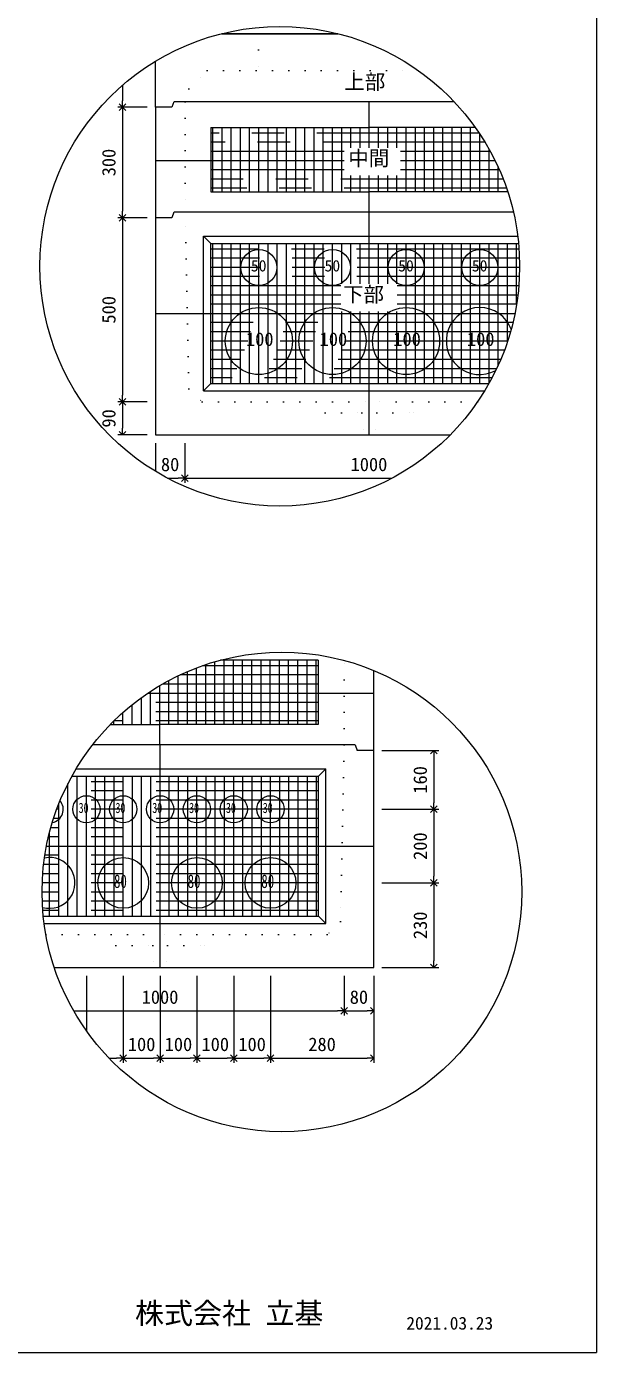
# Model space of a CAD drawing. Units: millimetres, scale not verified. Extents: x -4890 to 18490, y -2319 to 2319.
# Drawn here: x -2944 to -1830, y -1956 to 638 of the extents above; entities that cross this region are included whole.
import ezdxf
from ezdxf.enums import TextEntityAlignment as Align

# ---------------------------------------------------------------- set-up
doc = ezdxf.new("R2010")
doc.units = ezdxf.units.MM
doc.header["$LTSCALE"] = 10
for name, pattern in [('DASHED1', [1.8, 1.2, -0.6]), ('USER2', [50.8, 31.75, -6.35, 6.35, -6.35]), ('USER5', [3.185, 0.01, -3.175])]:
    doc.linetypes.add(name, pattern=pattern)
for name, color, linetype, lineweight in [('0-2_waku', 7, 'Continuous', 18), ('0-3_gaikei', 7, 'Continuous', 18), ('0-4_kakure', 7, 'DASHED1', 5), ('0-5_sunpou', 7, 'Continuous', 5), ('0-8_hole', 7, 'Continuous', 18), ('0-9_uchigawa', 6, 'Continuous', 18), ('0-E_文字１', 7, 'Continuous', 18), ('0-F_コア部分\u3000寸法補助線3', 150, 'USER2', 18), ('1-0_コア部分\u3000寸法補助線2', 150, 'USER2', 18), ('1-1_コア部分\u3000中心補助線', 1, 'Continuous', 18), ('1-2_コア部分\u3000寸法補助線', 7, 'USER2', 5), ('1-3_uchigawa2', 6, 'USER2', 18)]:
    doc.layers.add(name, color=color, linetype=linetype, lineweight=lineweight)
doc.styles.add('ＭＳ ゴシック', font='')
doc.styles.get('ＭＳ ゴシック').set_extended_font_data('MS Gothic')

# ---------------------------------------------------------------- blocks, each defined once
blk = doc.blocks.new('_Open90')
at = {"layer": '0-5_sunpou'}
blk.add_line((0, 0), (-1, 0), dxfattribs=at)
blk.add_lwpolyline([(-0.5, 0.5), (0, 0), (-0.5, -0.5)], dxfattribs=at)

msp = doc.modelspace()

# ---------------------------------------------------------------- linework, layer by layer
at = {"layer": '0-2_waku'}
for p in [(-1830.06, 2319.4), (-4890.06, -1955.6), (-4890.06, -1955.6), (-4890.06, -1955.6), (-4890.06, -1955.6)]:
    msp.add_line(p, (-1830.06, -1955.6), dxfattribs=at)
at = {"layer": '0-3_gaikei'}
for p, q in [((-2562.8, 623.76), (-2508.76, 623.76)), ((-2562.8, 623.76), (-2508.76, 623.76)), ((-2562.8, 623.76), (-2508.76, 623.76)), ((-2335.7, 623.76), (-2562.8, 623.76)), ((-2562.76, 623.76), (-2335.7, 623.76)), ((-2562.76, 623.76), (-2335.7, 623.76)), ((-2692.36, 479.76), (-2692.36, 569.77)), ((-2692.36, 479.76), (-2692.36, -161.04)), ((-2659.96, 479.76), (-2692.36, 479.76)), ((-2659.96, 479.76), (-2692.36, 479.76)), ((-2656.36, 490.56), (-2659.96, 479.76)), ((-2274.14, 490.56), (-2655.74, 490.56)), ((-2108.16, 490.56), (-2274.76, 490.56)), ((-2659.96, 263.76), (-2692.36, 263.76)), ((-2659.96, 263.76), (-2692.36, 263.76)), ((-2656.36, 274.56), (-2659.96, 263.76)), ((-2274.14, 274.56), (-2655.74, 274.56)), ((-1992.45, 274.56), (-2274.76, 274.56)), ((-2692.36, -161.04), (-2116.05, -161.04)), ((-2692.36, -161.04), (-2116.05, -161.04)), ((-2692.36, -161.04), (-2116.05, -161.04)), ((-2265.65, -979.63), (-2265.65, -621.67)), ((-2301.65, -767.23), (-2298.05, -778.03)), ((-2265.65, -778.03), (-2298.05, -778.03))]:
    msp.add_line(p, q, dxfattribs=at)
for points in [[(-2301.65, -767.23), (-2683.25, -767.23), (-2815.32, -767.23)], [(-2889.97, -1202.83), (-2265.65, -1202.83), (-2265.65, -778.03)], [(-2880.82, -1202.83), (-2265.65, -1202.83), (-2265.65, -778.03)]]:
    msp.add_lwpolyline(points, dxfattribs=at)
at = {"layer": '0-4_kakure', "linetype": 'USER5', "lineweight": 18}
for p, q in [((-2490.76, 623.76), (-2490.76, 635.88)), ((-2490.76, 623.76), (-2490.76, 551.76)), ((-2626.94, 515.76), (-2590.94, 551.76)), ((-2590.94, 551.76), (-2178.66, 551.76)), ((-2626.94, 515.76), (-2634.14, 490.56)), ((-2634.14, 490.56), (-2634.14, 274.56)), ((-2626.71, -71.04), (-2634.14, 274.56)), ((-2626.71, -71.04), (-2600.96, -96.24)), ((-2600.96, -96.24), (-2274.14, -96.24)), ((-2360.54, -117.84), (-2382.14, -96.24)), ((-2062.5, -96.24), (-2274.14, -96.24)), ((-2187.74, -117.84), (-2166.14, -96.24)), ((-2360.54, -117.84), (-2288.54, -117.84)), ((-2288.54, -117.84), (-2285.66, -161.04)), ((-2259.74, -117.84), (-2262.62, -161.04)), ((-2259.74, -117.84), (-2187.74, -117.84)), ((-2323.25, -767.23), (-2323.25, -602.09)), ((-2323.25, -767.23), (-2330.69, -1112.83)), ((-2330.69, -1112.83), (-2356.43, -1138.03)), ((-2906.49, -1138.03), (-2683.25, -1138.03)), ((-2769.65, -1159.63), (-2791.25, -1138.03)), ((-2356.43, -1138.03), (-2683.25, -1138.03)), ((-2596.85, -1159.63), (-2575.25, -1138.03)), ((-2769.65, -1159.63), (-2697.65, -1159.63)), ((-2697.65, -1159.63), (-2694.77, -1202.83)), ((-2668.85, -1159.63), (-2671.73, -1202.83)), ((-2668.85, -1159.63), (-2596.85, -1159.63))]:
    msp.add_line(p, q, dxfattribs=at)
at = {"layer": '0-5_sunpou', "color": 150, "lineweight": 18}
for p, q in [((-2756.67, 522.88), (-2756.67, 492.72)), ((-2708.2, 479.76), (-2766.03, 479.76)), ((-2724.04, 479.76), (-2766.03, 479.76)), ((-2756.67, 466.8), (-2756.67, 276.72)), ((-2708.2, 263.76), (-2766.03, 263.76)), ((-2708.2, 263.76), (-2766.03, 263.76)), ((-2756.67, 250.8), (-2756.67, -83.28)), ((-2708.2, -96.24), (-2766.03, -96.24)), ((-2724.04, -96.24), (-2766.03, -96.24)), ((-2756.67, -109.2), (-2756.67, -148.08)), ((-2708.2, -161.04), (-2766.03, -161.04)), ((-2692.36, -176.88), (-2692.36, -232.09)), ((-2634.76, -176.88), (-2634.76, -254.94)), ((-2634.76, -176.88), (-2634.76, -254.94)), ((-2668.57, -245.58), (-2647.72, -245.58)), ((-2621.8, -245.58), (-2229.93, -245.58)), ((-2249.81, -778.03), (-2138.5, -778.03)), ((-2147.86, -790.99), (-2147.86, -880.27)), ((-2249.81, -893.23), (-2138.5, -893.23)), ((-2249.81, -893.23), (-2138.5, -893.23)), ((-2147.86, -906.19), (-2147.86, -1024.27)), ((-2249.81, -1037.23), (-2138.5, -1037.23)), ((-2249.81, -1037.23), (-2138.5, -1037.23)), ((-2147.86, -1050.19), (-2147.86, -1189.87)), ((-2827.25, -1218.67), (-2827.25, -1326.47)), ((-2755.25, -1218.67), (-2755.25, -1389.12)), ((-2755.25, -1218.67), (-2755.25, -1389.12)), ((-2683.25, -1218.67), (-2683.25, -1389.12)), ((-2683.25, -1218.67), (-2683.25, -1389.12)), ((-2611.25, -1218.67), (-2611.25, -1389.12)), ((-2611.25, -1218.67), (-2611.25, -1389.12)), ((-2539.25, -1218.67), (-2539.25, -1389.12)), ((-2539.25, -1218.67), (-2539.25, -1389.12)), ((-2467.25, -1218.67), (-2467.25, -1389.12)), ((-2467.25, -1218.67), (-2467.25, -1389.12)), ((-2323.25, -1218.67), (-2323.25, -1296.73)), ((-2323.25, -1218.67), (-2323.25, -1296.73)), ((-2265.65, -1218.67), (-2265.65, -1296.73)), ((-2265.65, -1218.67), (-2265.65, -1389.12)), ((-2249.81, -1202.83), (-2138.5, -1202.83)), ((-2852.22, -1287.37), (-2336.21, -1287.37)), ((-2310.29, -1287.37), (-2278.61, -1287.37)), ((-2783.12, -1379.76), (-2768.21, -1379.76)), ((-2742.29, -1379.76), (-2696.21, -1379.76)), ((-2670.29, -1379.76), (-2624.21, -1379.76)), ((-2598.29, -1379.76), (-2552.21, -1379.76)), ((-2526.29, -1379.76), (-2480.21, -1379.76)), ((-2454.29, -1379.76), (-2278.61, -1379.76))]:
    msp.add_line(p, q, dxfattribs=at)
for centre in [(-2449.25, 168.84), (-2445.04, -1054.87)]:
    msp.add_circle(centre, 468.88, dxfattribs=at)
at = {"layer": '0-8_hole'}
for centre, radius in [((-2490.14, 166.56), 35.28), ((-2346.14, 166.56), 35.28), ((-2202.14, 166.56), 35.28), ((-2058.14, 166.56), 35.28), ((-2490.14, 22.56), 65.52), ((-2346.14, 22.56), 65.52), ((-2202.14, 22.56), 65.52), ((-2827.25, -893.23), 26.64), ((-2755.25, -893.23), 26.64), ((-2683.25, -893.23), 26.64), ((-2611.25, -893.23), 26.64), ((-2539.25, -893.23), 26.64), ((-2467.25, -893.23), 26.64), ((-2755.25, -1037.23), 49.68), ((-2611.25, -1037.23), 49.68), ((-2467.25, -1037.23), 49.68)]:
    msp.add_circle(centre, radius, dxfattribs=at)
for centre, radius, start, end in [((-2058.14, 22.56), 65.52, 20.66629, 298.32089), ((-2899.25, -893.23), 26.64, 281.59033, 39.2294), ((-2899.25, -1037.23), 49.68, 253.99064, 101.55918)]:
    msp.add_arc(centre, radius, start, end, dxfattribs=at)
at = {"layer": '0-9_uchigawa'}
for p, q in [((-2598.14, 227.76), (-2583.74, 213.36)), ((-2598.14, -74.64), (-2598.14, 227.76)), ((-2583.74, 213.36), (-2274.14, 213.36)), ((-2583.74, -60.24), (-2583.74, 213.36)), ((-2274.14, 213.36), (-1982.49, 213.36)), ((-2598.14, -74.64), (-2583.74, -60.24)), ((-2598.14, -74.64), (-2048.55, -74.64)), ((-2583.74, -60.24), (-2040.15, -60.24)), ((-2373.65, -1102.03), (-2373.65, -828.43)), ((-2359.25, -1116.43), (-2359.25, -814.03)), ((-2911.54, -1102.03), (-2373.65, -1102.03)), ((-2359.25, -1116.43), (-2373.65, -1102.03)), ((-2909.86, -1116.43), (-2359.25, -1116.43))]:
    msp.add_line(p, q, dxfattribs=at)
for points in [[(-2598.14, 227.76), (-2274.14, 227.76), (-1984.09, 227.76)], [(-2855.61, -828.43), (-2683.25, -828.43), (-2373.65, -828.43), (-2359.25, -814.03)], [(-2847.34, -814.03), (-2683.25, -814.03), (-2359.25, -814.03)]]:
    msp.add_lwpolyline(points, dxfattribs=at)
at = {"layer": '0-F_コア部分\u3000寸法補助線3'}
for p, q in [((-2580.14, 314.16), (-2580.14, 440.16)), ((-2544.14, 314.16), (-2544.14, 440.16)), ((-2508.14, 314.16), (-2508.14, 440.16)), ((-2472.14, 314.16), (-2472.14, 440.16)), ((-2436.14, 314.16), (-2436.14, 440.16)), ((-2400.14, 314.16), (-2400.14, 440.16)), ((-2364.14, 314.16), (-2364.14, 440.16)), ((-2328.14, 314.16), (-2328.14, 440.16)), ((-2292.14, 400.39), (-2292.14, 440.16)), ((-2256.14, 400.39), (-2256.14, 440.16)), ((-2220.14, 400.39), (-2220.14, 440.16)), ((-2184.14, 314.16), (-2184.14, 440.16)), ((-2148.14, 314.16), (-2148.14, 440.16)), ((-2112.14, 314.16), (-2112.14, 440.16)), ((-2076.14, 314.16), (-2076.14, 440.16)), ((-2323.14, 393.36), (-2583.74, 393.36)), ((-2037.63, 393.36), (-2212.98, 393.36)), ((-2040.14, 314.16), (-2040.14, 397.92)), ((-2323.14, 357.36), (-2583.74, 357.36)), ((-2292.14, 314.16), (-2292.14, 346.49)), ((-2256.14, 314.16), (-2256.14, 346.49)), ((-2220.14, 314.16), (-2220.14, 346.49)), ((-2019.94, 357.36), (-2212.98, 357.36)), ((-2004.14, 314.16), (-2004.14, 316.23)), ((-2580.14, -60.24), (-2580.14, 213.36)), ((-2544.14, -60.24), (-2544.14, 213.36)), ((-2508.14, -60.24), (-2508.14, 213.36)), ((-2472.14, -60.24), (-2472.14, 213.36)), ((-2436.14, -60.24), (-2436.14, 213.36)), ((-2400.14, -60.24), (-2400.14, 213.36)), ((-2364.14, -60.24), (-2364.14, 213.36)), ((-2328.14, 134.59), (-2328.14, 213.36)), ((-2292.14, 134.59), (-2292.14, 213.36)), ((-2256.14, 134.59), (-2256.14, 213.36)), ((-2220.14, 134.59), (-2220.14, 213.36)), ((-2184.14, -60.24), (-2184.14, 213.36)), ((-2148.14, -60.24), (-2148.14, 213.36)), ((-2112.14, -60.24), (-2112.14, 213.36)), ((-2076.14, -60.24), (-2076.14, 213.36)), ((-2040.14, -60.24), (-2040.14, 213.36)), ((-2004.14, 21.46), (-2004.14, 213.36)), ((-1981.59, 202.56), (-2583.74, 202.56)), ((-1980.38, 166.56), (-2583.74, 166.56)), ((-2329.76, 130.56), (-2583.74, 130.56)), ((-1981.94, 130.56), (-2219.6, 130.56)), ((-2329.76, 94.56), (-2583.74, 94.56)), ((-2328.14, -60.24), (-2328.14, 80.69)), ((-2292.14, -60.24), (-2292.14, 80.69)), ((-2256.14, -60.24), (-2256.14, 80.69)), ((-2220.14, -60.24), (-2220.14, 80.69)), ((-1986.3, 94.56), (-2219.6, 94.56)), ((-1993.53, 58.56), (-2583.74, 58.56)), ((-2003.78, 22.56), (-2583.74, 22.56)), ((-2017.26, -13.44), (-2583.74, -13.44)), ((-2034.28, -49.44), (-2583.74, -49.44)), ((-2593.87, -727.63), (-2593.87, -610.24)), ((-2557.87, -727.63), (-2557.87, -601.63)), ((-2521.87, -727.63), (-2521.87, -601.63)), ((-2485.87, -727.63), (-2485.87, -601.63)), ((-2449.87, -727.63), (-2449.87, -601.63)), ((-2413.87, -727.63), (-2413.87, -601.63)), ((-2377.87, -727.63), (-2377.87, -601.63)), ((-2665.87, -727.63), (-2665.87, -641.25)), ((-2629.87, -727.63), (-2629.87, -623.96)), ((-2701.87, -727.63), (-2701.87, -662.59)), ((-2374.27, -648.43), (-2678.81, -648.43)), ((-2737.87, -727.63), (-2737.87, -688.68)), ((-2374.27, -684.43), (-2732.47, -684.43)), ((-2773.87, -727.63), (-2773.87, -720.63)), ((-2845.25, -1102.03), (-2845.25, -828.43)), ((-2809.25, -1102.03), (-2809.25, -828.43)), ((-2773.25, -1102.03), (-2773.25, -828.43)), ((-2737.25, -1102.03), (-2737.25, -828.43)), ((-2701.25, -1102.03), (-2701.25, -828.43)), ((-2665.25, -1102.03), (-2665.25, -828.43)), ((-2629.25, -1102.03), (-2629.25, -828.43)), ((-2593.25, -1102.03), (-2593.25, -828.43)), ((-2557.25, -1102.03), (-2557.25, -828.43)), ((-2521.25, -1102.03), (-2521.25, -828.43)), ((-2485.25, -1102.03), (-2485.25, -828.43)), ((-2449.25, -1102.03), (-2449.25, -828.43)), ((-2413.25, -1102.03), (-2413.25, -828.43)), ((-2377.25, -1102.03), (-2377.25, -828.43)), ((-2373.65, -839.23), (-2861.39, -839.23)), ((-2373.65, -875.23), (-2878.14, -875.23)), ((-2881.25, -1102.03), (-2881.25, -882.92)), ((-2373.65, -911.23), (-2891.38, -911.23)), ((-2373.65, -947.23), (-2901.4, -947.23)), ((-2373.65, -983.23), (-2908.42, -983.23)), ((-2373.65, -1019.23), (-2912.56, -1019.23)), ((-2373.65, -1055.23), (-2913.92, -1055.23)), ((-2373.65, -1091.23), (-2912.51, -1091.23))]:
    msp.add_line(p, q, dxfattribs=at)
at = {"layer": '1-0_コア部分\u3000寸法補助線2'}
for p, q in [((-2562.14, 314.16), (-2562.14, 440.16)), ((-2526.14, 314.16), (-2526.14, 440.16)), ((-2490.14, 314.16), (-2490.14, 440.16)), ((-2454.14, 314.16), (-2454.14, 440.16)), ((-2382.14, 314.16), (-2382.14, 440.16)), ((-2310.14, 400.39), (-2310.14, 440.16)), ((-2238.14, 400.39), (-2238.14, 440.16)), ((-2166.14, 314.16), (-2166.14, 440.16)), ((-2094.14, 314.16), (-2094.14, 440.16)), ((-2047.97, 411.36), (-2583.74, 411.36)), ((-2012.48, 339.36), (-2583.74, 339.36)), ((-2310.14, 314.16), (-2310.14, 346.49)), ((-2238.14, 314.16), (-2238.14, 346.49)), ((-2022.14, 314.16), (-2022.14, 362.29)), ((-2526.14, -60.24), (-2526.14, 213.36)), ((-2490.14, -60.24), (-2490.14, 213.36)), ((-2454.14, -60.24), (-2454.14, 213.36)), ((-2382.14, -60.24), (-2382.14, 213.36)), ((-2310.14, 134.59), (-2310.14, 213.36)), ((-2238.14, 134.59), (-2238.14, 213.36)), ((-2166.14, -60.24), (-2166.14, 213.36)), ((-2094.14, -60.24), (-2094.14, 213.36)), ((-2022.14, -24.61), (-2022.14, 213.36)), ((-1980.64, 184.56), (-2583.74, 184.56)), ((-2329.76, 112.56), (-2583.74, 112.56)), ((-1983.77, 112.56), (-2219.6, 112.56)), ((-2310.14, -60.24), (-2310.14, 80.69)), ((-2238.14, -60.24), (-2238.14, 80.69)), ((-1998.27, 40.56), (-2583.74, 40.56)), ((-2025.3, -31.44), (-2583.74, -31.44)), ((-2575.87, -727.63), (-2575.87, -604.62)), ((-2503.87, -727.63), (-2503.87, -601.63)), ((-2431.87, -727.63), (-2431.87, -601.63)), ((-2647.87, -727.63), (-2647.87, -632.13)), ((-2374.27, -630.43), (-2644.27, -630.43)), ((-2719.87, -727.63), (-2719.87, -674.98)), ((-2374.27, -702.43), (-2754.28, -702.43)), ((-2791.25, -1102.03), (-2791.25, -828.43)), ((-2719.25, -1102.03), (-2719.25, -828.43)), ((-2647.25, -1102.03), (-2647.25, -828.43)), ((-2575.25, -1102.03), (-2575.25, -828.43)), ((-2503.25, -1102.03), (-2503.25, -828.43)), ((-2431.25, -1102.03), (-2431.25, -828.43)), ((-2863.25, -1102.03), (-2863.25, -842.87)), ((-2373.65, -857.23), (-2870.23, -857.23)), ((-2373.65, -929.23), (-2896.77, -929.23)), ((-2899.25, -1102.03), (-2899.25, -938.51)), ((-2373.65, -1001.23), (-2910.84, -1001.23)), ((-2373.65, -1073.23), (-2913.56, -1073.23))]:
    msp.add_line(p, q, dxfattribs=at)
at = {"layer": '1-1_コア部分\u3000中心補助線'}
for p, q in [((-2274.14, 400.39), (-2274.14, 490.56)), ((-2323.14, 375.36), (-2692.36, 375.36)), ((-2028.31, 375.36), (-2212.98, 375.36)), ((-2274.14, 274.56), (-2274.14, 346.49)), ((-2274.14, 134.59), (-2274.14, 274.56)), ((-2274.14, -161.04), (-2274.14, 80.69)), ((-2691.74, 76.56), (-1989.55, 76.56)), ((-2266.88, -666.43), (-2707.64, -666.43)), ((-2683.87, -767.23), (-2683.87, -651.38)), ((-2683.25, -1202.83), (-2683.25, -767.23)), ((-2905.27, -965.23), (-2265.65, -965.23))]:
    msp.add_line(p, q, dxfattribs=at)
at = {"layer": '1-2_コア部分\u3000寸法補助線'}
for p, q in [((-2059.41, 429.36), (-2583.74, 429.36)), ((-2562.14, 314.16), (-2562.14, 440.16)), ((-2490.14, 314.16), (-2490.14, 440.16)), ((-2418.14, 314.16), (-2418.14, 440.16)), ((-2346.14, 314.16), (-2346.14, 440.16)), ((-2202.14, 314.16), (-2202.14, 440.16)), ((-2130.14, 314.16), (-2130.14, 440.16)), ((-2058.14, 314.16), (-2058.14, 427.45)), ((-2005.88, 321.36), (-2583.74, 321.36)), ((-2562.14, -60.24), (-2562.14, 213.36)), ((-2490.14, -60.24), (-2490.14, 213.36)), ((-2418.14, -60.24), (-2418.14, 213.36)), ((-2346.14, -60.24), (-2346.14, 213.36)), ((-2202.14, -60.24), (-2202.14, 213.36)), ((-2130.14, -60.24), (-2130.14, 213.36)), ((-2058.14, -60.24), (-2058.14, 213.36)), ((-1986.14, 95.53), (-1986.14, 213.36)), ((-1980.81, 148.56), (-2583.74, 148.56)), ((-2010.1, 4.56), (-2583.74, 4.56)), ((-2611.87, -727.63), (-2611.87, -616.68)), ((-2374.27, -612.43), (-2600.24, -612.43)), ((-2539.87, -727.63), (-2539.87, -601.63)), ((-2467.87, -727.63), (-2467.87, -601.63)), ((-2395.87, -727.63), (-2395.87, -601.63)), ((-2374.27, -720.43), (-2773.66, -720.43)), ((-2755.87, -727.63), (-2755.87, -703.83)), ((-2827.25, -1102.03), (-2827.25, -828.43)), ((-2755.25, -1102.03), (-2755.25, -828.43)), ((-2611.25, -1102.03), (-2611.25, -828.43)), ((-2539.25, -1102.03), (-2539.25, -828.43)), ((-2467.25, -1102.03), (-2467.25, -828.43)), ((-2395.25, -1102.03), (-2395.25, -828.43)), ((-2373.65, -893.23), (-2885.18, -893.23)), ((-2899.25, -1102.03), (-2899.25, -938.51)), ((-2373.65, -1037.23), (-2913.59, -1037.23))]:
    msp.add_line(p, q, dxfattribs=at)
at = {"layer": '1-3_uchigawa2'}
for p, q in [((-2583.74, 440.16), (-2274.14, 440.16)), ((-2583.74, 440.16), (-2583.74, 314.16)), ((-2066.85, 440.16), (-2274.14, 440.16)), ((-2583.74, 314.16), (-2274.14, 314.16)), ((-2003.46, 314.16), (-2274.14, 314.16)), ((-2374.27, -601.63), (-2565.09, -601.63)), ((-2374.27, -601.63), (-2374.27, -727.63)), ((-2780.83, -727.63), (-2683.87, -727.63)), ((-2374.27, -727.63), (-2683.87, -727.63))]:
    msp.add_line(p, q, dxfattribs=at)

# ---------------------------------------------------------------- block references
at = {"layer": '0-5_sunpou', "xscale": 12.96, "yscale": 12.96}
for p, rotation in [((-2756.67, 479.76), 270), ((-2756.67, 479.76), 90), ((-2756.67, 263.76), 270), ((-2756.67, 263.76), 90), ((-2756.67, -96.24), 270), ((-2756.67, -96.24), 90), ((-2756.67, -161.04), 270), ((-2634.76, -245.58), 180), ((-2147.86, -778.03), 90), ((-2147.86, -893.23), 270), ((-2147.86, -893.23), 90), ((-2147.86, -1037.23), 270), ((-2147.86, -1037.23), 90), ((-2147.86, -1202.83), 270), ((-2323.25, -1287.37), 180), ((-2755.25, -1379.76), 180), ((-2683.25, -1379.76), 180), ((-2611.25, -1379.76), 180), ((-2539.25, -1379.76), 180), ((-2467.25, -1379.76), 180)]:
    msp.add_blockref('_Open90', p, dxfattribs=dict(at, rotation=rotation))
for p in [(-2634.76, -245.58), (-2323.25, -1287.37), (-2265.65, -1287.37), (-2755.25, -1379.76), (-2683.25, -1379.76), (-2611.25, -1379.76), (-2539.25, -1379.76), (-2467.25, -1379.76), (-2265.65, -1379.76)]:
    msp.add_blockref('_Open90', p, dxfattribs=at)

# ---------------------------------------------------------------- texts
at = {"layer": '0-5_sunpou', "style": 'ＭＳ ゴシック'}
for s, p in [('300', (-2762.43, 344.76)), ('500', (-2762.43, 56.76)), ('90', (-2762.43, -146.64)), ('160', (-2153.62, -862.63)), ('200', (-2153.62, -992.23)), ('230', (-2153.62, -1147.03))]:
    msp.add_text(s, height=26.39, rotation=90, dxfattribs=at).set_placement(p, align=Align.BOTTOM_LEFT)
for s, p in [('80', (-2681.56, -239.82)), ('1000', (-2310.76, -239.82)), ('1000', (-2719.25, -1281.61)), ('80', (-2312.45, -1281.61)), ('100', (-2746.25, -1374)), ('100', (-2674.25, -1374)), ('100', (-2602.25, -1374)), ('100', (-2530.25, -1374)), ('280', (-2393.45, -1374))]:
    msp.add_text(s, height=26.39, dxfattribs=at).set_placement(p, align=Align.BOTTOM_LEFT)
at = {"layer": '0-E_文字１', "style": 'ＭＳ ゴシック'}
for s, height, p in [('上部', 29.33, (-2322.95, 506.13)), ('中間', 29.33, (-2315.23, 356.66)), ('50', 22.43, (-2505.69, 151.92)), ('50', 22.43, (-2361.69, 151.92)), ('50', 22.43, (-2217.69, 151.92)), ('50', 22.43, (-2073.69, 151.92)), ('下部', 29.33, (-2325.46, 90.41)), ('100', 26.39, (-2515.3, 5.15)), ('100', 26.39, (-2371.3, 5.15)), ('100', 26.39, (-2227.3, 5.15)), ('100', 26.39, (-2083.3, 5.15)), ('株式会社 立基', 41.57, (-2732.28, -1912.11)), ('2021.03.23', 24.94, (-2201.77, -1918.33))]:
    msp.add_text(s, height=height, dxfattribs=at).set_placement(p, align=Align.BOTTOM_LEFT)
at = {"layer": '0-E_文字１', "style": 'ＭＳ ゴシック', "width": 0.7}
for s, height, p in [('30', 20.19, (-2842.38, -906.57)), ('30', 20.19, (-2770.38, -906.57)), ('30', 20.19, (-2698.38, -906.57)), ('30', 20.19, (-2626.38, -906.57)), ('30', 20.19, (-2554.38, -906.57)), ('30', 20.19, (-2482.38, -906.57)), ('80', 26.39, (-2773.3, -1055)), ('80', 26.39, (-2629.3, -1055)), ('80', 26.39, (-2485.3, -1055))]:
    msp.add_text(s, height=height, dxfattribs=at).set_placement(p, align=Align.BOTTOM_LEFT)

doc.saveas('drawing.dxf')
